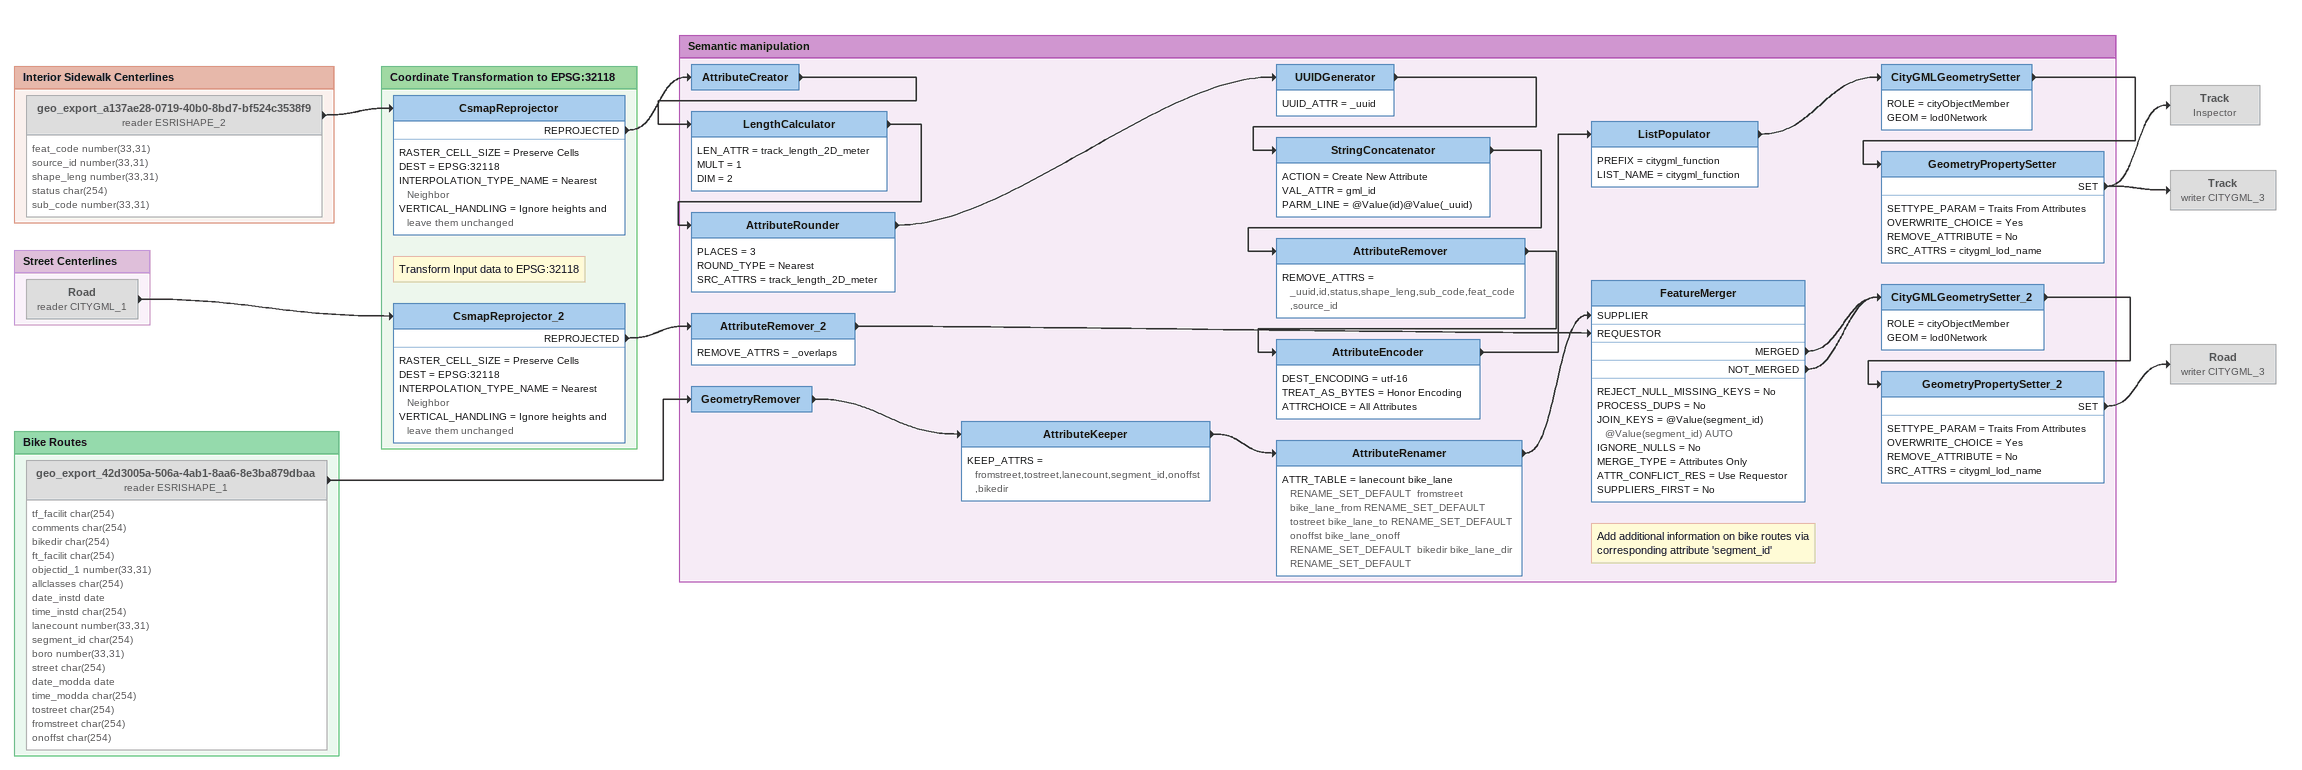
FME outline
Track: Inspector [off]
Track (writer CITYGML_3) [off]
Road (writer CITYGML_3) [off]

Bookmark: Interior Sidewalk Centerlines
geo_export_a137ae28-0719-40b0-8bd7-bf524c3538f9 (reader ESRISHAPE_2) [off]
    attributes: feat_code number(33,31), source_id number(33,31), shape_leng number(33,31), status char(254), sub_code number(33,31)
    -> CsmapReprojector

Bookmark: Coordinate Transformation to EPSG:32118
Note: Transform Input data to EPSG:32118
CsmapReprojector
    RASTER_CELL_SIZE = Preserve Cells
    DEST = EPSG:32118
    INTERPOLATION_TYPE_NAME = Nearest Neighbor
    VERTICAL_HANDLING = Ignore heights and leave them unchanged
    REPROJECTED -> AttributeCreator
CsmapReprojector_2
    RASTER_CELL_SIZE = Preserve Cells
    DEST = EPSG:32118
    INTERPOLATION_TYPE_NAME = Nearest Neighbor
    VERTICAL_HANDLING = Ignore heights and leave them unchanged
    REPROJECTED -> AttributeRemover_2

Bookmark: Semantic manipulation
AttributeCreator
    -> LengthCalculator
LengthCalculator
    LEN_ATTR = track_length_2D_meter
    MULT = 1
    DIM = 2
    -> AttributeRounder
AttributeRounder
    PLACES = 3
    ROUND_TYPE = Nearest
    SRC_ATTRS = track_length_2D_meter
    -> UUIDGenerator
UUIDGenerator
    UUID_ATTR = _uuid
    -> StringConcatenator
StringConcatenator
    ACTION = Create New Attribute
    VAL_ATTR = gml_id
    PARM_LINE = @Value(id)@Value(_uuid)
    -> AttributeRemover
AttributeRemover
    REMOVE_ATTRS = _uuid,id,status,shape_leng,sub_code,feat_code,source_id
    -> AttributeEncoder
AttributeEncoder
    DEST_ENCODING = utf-16
    TREAT_AS_BYTES = Honor Encoding
    ATTRCHOICE = All Attributes
    -> ListPopulator
ListPopulator
    PREFIX = citygml_function
    LIST_NAME = citygml_function
    -> CityGMLGeometrySetter
CityGMLGeometrySetter
    ROLE = cityObjectMember
    GEOM = lod0Network
    -> GeometryPropertySetter
GeometryPropertySetter
    SETTYPE_PARAM = Traits From Attributes
    OVERWRITE_CHOICE = Yes
    REMOVE_ATTRIBUTE = No
    SRC_ATTRS = citygml_lod_name
    SET -> Track (writer CITYGML_3)
    SET -> Track
AttributeRemover_2
    REMOVE_ATTRS = _overlaps
    -> FeatureMerger [REQUESTOR]
GeometryRemover
    -> AttributeKeeper
AttributeKeeper
    KEEP_ATTRS = fromstreet,tostreet,lanecount,segment_id,onoffst,bikedir
    -> AttributeRenamer
AttributeRenamer
    ATTR_TABLE = lanecount bike_lane RENAME_SET_DEFAULT  fromstreet bike_lane_from RENAME_SET_DEFAULT  tostreet bike_lane_to RENAME_SET_DEFAULT  onoffst bike_lane_onoff RENAME_SET_DEFAULT  bikedir bike_lane_dir RENAME_SET_DEFAULT
    -> FeatureMerger [SUPPLIER]
Note: Add additional information on bike routes via corresponding attribute 'segment_id'
FeatureMerger
    REJECT_NULL_MISSING_KEYS = No
    PROCESS_DUPS = No
    JOIN_KEYS = @Value(segment_id) @Value(segment_id) AUTO
    IGNORE_NULLS = No
    MERGE_TYPE = Attributes Only
    ATTR_CONFLICT_RES = Use Requestor
    SUPPLIERS_FIRST = No
    MERGED -> CityGMLGeometrySetter_2
    NOT_MERGED -> CityGMLGeometrySetter_2
CityGMLGeometrySetter_2
    ROLE = cityObjectMember
    GEOM = lod0Network
    -> GeometryPropertySetter_2
GeometryPropertySetter_2
    SETTYPE_PARAM = Traits From Attributes
    OVERWRITE_CHOICE = Yes
    REMOVE_ATTRIBUTE = No
    SRC_ATTRS = citygml_lod_name
    SET -> Road (writer CITYGML_3)

Bookmark: Street Centerlines
Road (reader CITYGML_1) [off]
    -> CsmapReprojector_2

Bookmark: Bike Routes
geo_export_42d3005a-506a-4ab1-8aa6-8e3ba879dbaa (reader ESRISHAPE_1) [off]
    attributes: tf_facilit char(254), comments char(254), bikedir char(254), ft_facilit char(254), objectid_1 number(33,31), allclasses char(254), date_instd date, time_instd char(254), lanecount number(33,31), segment_id char(254), boro number(33,31), street char(254), date_modda date, time_modda char(254), tostreet char(254), fromstreet char(254), onoffst char(254)
    -> GeometryRemover
